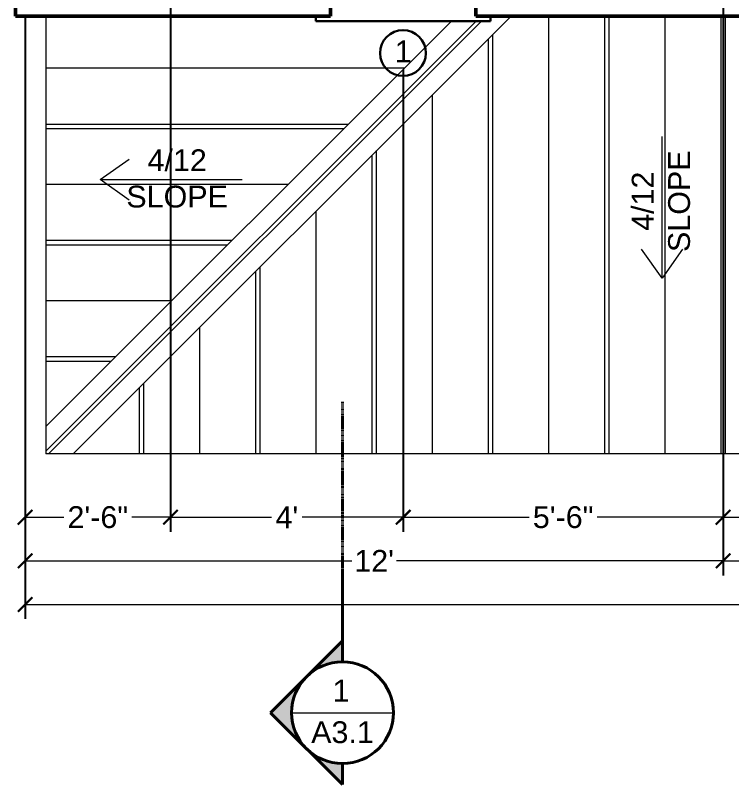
# Model space of a CAD drawing. Header units: inches. Extents: x -54 to 15382, y 469 to 41738.
# Drawn here: x 3466 to 3613.8, y 6416.7 to 6575.4 of the extents above; entities that cross this region are included whole.
import ezdxf

# ---------------------------------------------------------------- set-up
doc = ezdxf.new("R2010")
doc.units = ezdxf.units.IN
doc.header["$MEASUREMENT"] = 0
doc.linetypes.add('CENTER', pattern=[2, 1.25, -0.25, 0.25, -0.25])
doc.layers.get('0').update_dxf_attribs({"lineweight": 9})
for name, color, linetype, lineweight in [('1', 7, 'Continuous', 9), ('2', 7, 'Continuous', 18), ('3', 7, 'Continuous', 30), ('5', 7, 'Continuous', 50), ('A-DIMSx', 7, 'Continuous', 9), ('A-LINK', 7, 'Continuous', 40), ('A-TEXTx', 7, 'Continuous', 18)]:
    doc.layers.add(name, color=color, linetype=linetype, lineweight=lineweight)
doc.styles.get("Standard").update_dxf_attribs({"font": 'arial.ttf'})
doc.dimstyles.get("Standard").update_dxf_attribs({"dimtxt": 3, "dimasz": 2, "dimexe": 0.03125, "dimexo": 0.0625, "dimgap": 0.03125, "dimtad": 0, "dimtoh": 1, "dimdec": 4, "dimlfac": 0.99985, "dimzin": 0, "dimdsep": 46, "dimlunit": 4, "dimtxsty": 'Standard', "dimblk": 'ARCHTICK', "dimblk1": 'ARCHTICK', "dimblk2": 'ARCHTICK', "dimcen": 0.09, "dimclrt": 256, "dimadec": 0, "dimazin": 0, "dimtfac": 1, "dimtdec": 4, "dimtofl": 0, "dimtmove": 0, "dimatfit": 3, "dimfxl": 1, "dimtolj": 1, "dimtzin": 0, "dimarcsym": 0})

# ---------------------------------------------------------------- blocks, each defined once
blk = doc.blocks.new('window plan 30')
at = {"layer": '1'}
for p, q in [((181.94, 1684.26), (181.94, 1680.76)), ((213.44, 1684.26), (213.44, 1680.76))]:
    blk.add_line(p, q, dxfattribs=at)
at = {"layer": '3'}
for p, q in [((181.19, 1685.01), (181.19, 1686.01)), ((181.19, 1686.01), (214.19, 1686.01)), ((214.19, 1686.01), (214.19, 1685.01)), ((212.69, 1683.48), (182.69, 1683.48)), ((212.69, 1682.48), (182.69, 1682.48)), ((179.69, 1677.76), (179.69, 1678.76)), ((215.69, 1678.76), (215.69, 1677.76)), ((215.69, 1677.76), (179.69, 1677.76))]:
    blk.add_line(p, q, dxfattribs=at)
at = {"layer": '5'}
for p, q in [((182.69, 1685.01), (182.69, 1678.76)), ((212.69, 1685.01), (212.69, 1678.76))]:
    blk.add_line(p, q, dxfattribs=at)
blk = doc.blocks.new('_ArchTick')
at = {"color": 0, "linetype": 'ByBlock', "lineweight": 0, "const_width": 0.15}
blk.add_lwpolyline([(-0.5, -0.5), (0.5, 0.5)], dxfattribs=at)
blk = doc.blocks.new('*D97')
at = {"layer": 'A-DIMSx', "color": 0, "lineweight": -2, "ltscale": 0.1}
for p, q in [((3498, 6578.77), (3498, 6468.84)), ((3546, 6564.28), (3546, 6468.84))]:
    blk.add_line(p, q, dxfattribs=at)
at = {"layer": 'A-DIMSx', "color": 0, "lineweight": 5, "ltscale": 0.1}
for p, q in [((3498, 6471.84), (3518.85, 6471.84)), ((3546, 6471.84), (3525.15, 6471.84))]:
    blk.add_line(p, q, dxfattribs=at)
at = {"layer": 'A-DIMSx', "color": 0, "lineweight": 5, "xscale": 3, "yscale": 3, "zscale": 3, "rotation": 180}
blk.add_blockref('_ArchTick', (3498, 6471.84), dxfattribs=at)
at = {"layer": 'A-DIMSx', "color": 0, "lineweight": 5, "xscale": 3, "yscale": 3, "zscale": 3}
blk.add_blockref('_ArchTick', (3546, 6471.84), dxfattribs=at)
at = {"layer": 'A-DIMSx', "ltscale": 0.25, "insert": (3522, 6471.84), "char_height": 4.5, "attachment_point": 5}
blk.add_mtext("\\A1;4'", dxfattribs=at)
blk = doc.blocks.new('*D98')
at = {"layer": 'A-DIMSx', "color": 0, "lineweight": -2, "ltscale": 0.1}
for p, q in [((3612, 6578.77), (3612, 6468.84)), ((3546, 6564.28), (3546, 6468.84))]:
    blk.add_line(p, q, dxfattribs=at)
at = {"layer": 'A-DIMSx', "color": 0, "lineweight": 5, "ltscale": 0.1}
for p, q in [((3546, 6471.84), (3572, 6471.84)), ((3612, 6471.84), (3586, 6471.84))]:
    blk.add_line(p, q, dxfattribs=at)
at = {"layer": 'A-DIMSx', "color": 0, "lineweight": 5, "xscale": 3, "yscale": 3, "zscale": 3, "rotation": 180}
blk.add_blockref('_ArchTick', (3546, 6471.84), dxfattribs=at)
at = {"layer": 'A-DIMSx', "color": 0, "lineweight": 5, "xscale": 3, "yscale": 3, "zscale": 3}
blk.add_blockref('_ArchTick', (3612, 6471.84), dxfattribs=at)
at = {"layer": 'A-DIMSx', "ltscale": 0.25, "insert": (3579, 6471.84), "char_height": 4.5, "attachment_point": 5}
blk.add_mtext('\\A1;5\'-6"', dxfattribs=at)
blk = doc.blocks.new('*D99')
at = {"layer": 'A-DIMSx', "color": 0, "lineweight": -2, "ltscale": 0.1}
for p, q in [((3612, 6578.77), (3612, 6468.84)), ((3660, 6563.28), (3660, 6468.84))]:
    blk.add_line(p, q, dxfattribs=at)
at = {"layer": 'A-DIMSx', "color": 0, "lineweight": 5, "ltscale": 0.1}
for p, q in [((3612, 6471.84), (3632.85, 6471.84)), ((3660, 6471.84), (3639.15, 6471.84))]:
    blk.add_line(p, q, dxfattribs=at)
at = {"layer": 'A-DIMSx', "color": 0, "lineweight": 5, "xscale": 3, "yscale": 3, "zscale": 3, "rotation": 180}
blk.add_blockref('_ArchTick', (3612, 6471.84), dxfattribs=at)
at = {"layer": 'A-DIMSx', "color": 0, "lineweight": 5, "xscale": 3, "yscale": 3, "zscale": 3}
blk.add_blockref('_ArchTick', (3660, 6471.84), dxfattribs=at)
at = {"layer": 'A-DIMSx', "ltscale": 0.25, "insert": (3636, 6471.84), "char_height": 4.5, "attachment_point": 5}
blk.add_mtext("\\A1;4'", dxfattribs=at)
blk = doc.blocks.new('Section Callout')
at = {"layer": 'A-LINK', "ltscale": 0.1}
h = blk.add_hatch(color=256, dxfattribs=at)
h.paths.add_polyline_path([(1891.06, 7392.5), (1883.64, 7385.08), (1891.06, 7377.65, -0.198912), (1887.98, 7385.08, -0.198912)])
h.paths.add_polyline_path([(1898.48, 7399.92), (1891.06, 7392.5, -0.198912), (1898.48, 7395.58)])
h.paths.add_polyline_path([(1891.06, 7377.65), (1898.48, 7370.23), (1898.48, 7374.58, -0.198912)])
for p, q in [((1883.64, 7385.08), (1898.48, 7399.92)), ((1898.48, 7399.92), (1898.48, 7395.58)), ((1883.64, 7385.08), (1898.48, 7370.23)), ((1898.48, 7374.58), (1898.48, 7370.23)), ((1898.48, 7370.23), (1898.48, 7355.49))]:
    blk.add_line(p, q, dxfattribs=at)
blk.add_circle((1898.48, 7385.08), 10.5, dxfattribs=at)
blk = doc.blocks.new('*D155')
at = {"layer": 'A-DIMSx', "color": 0, "lineweight": -2, "ltscale": 0.1}
for p, q in [((3468, 6575.27), (3468, 6450.84)), ((3852, 6575.27), (3852, 6450.84))]:
    blk.add_line(p, q, dxfattribs=at)
at = {"layer": 'A-DIMSx', "color": 0, "lineweight": 5, "ltscale": 0.1}
for p, q in [((3468, 6453.84), (3655.18, 6453.84)), ((3852, 6453.84), (3664.82, 6453.84))]:
    blk.add_line(p, q, dxfattribs=at)
at = {"layer": 'A-DIMSx', "color": 0, "lineweight": 5, "xscale": 3, "yscale": 3, "zscale": 3, "rotation": 180}
blk.add_blockref('_ArchTick', (3468, 6453.84), dxfattribs=at)
at = {"layer": 'A-DIMSx', "color": 0, "lineweight": 5, "xscale": 3, "yscale": 3, "zscale": 3}
blk.add_blockref('_ArchTick', (3852, 6453.84), dxfattribs=at)
at = {"layer": 'A-DIMSx', "ltscale": 0.25, "insert": (3660, 6453.84), "char_height": 4.5, "attachment_point": 5}
blk.add_mtext("\\A1;32'", dxfattribs=at)
blk = doc.blocks.new('*D156')
at = {"layer": 'A-DIMSx', "color": 0, "lineweight": -2, "ltscale": 0.1}
for p, q in [((3612, 6578.77), (3612, 6459.84)), ((3468, 6575.27), (3468, 6459.84))]:
    blk.add_line(p, q, dxfattribs=at)
at = {"layer": 'A-DIMSx', "color": 0, "lineweight": 5, "ltscale": 0.1}
for p, q in [((3468, 6462.84), (3535.39, 6462.84)), ((3612, 6462.84), (3544.61, 6462.84))]:
    blk.add_line(p, q, dxfattribs=at)
at = {"layer": 'A-DIMSx', "color": 0, "lineweight": 5, "xscale": 3, "yscale": 3, "zscale": 3, "rotation": 180}
blk.add_blockref('_ArchTick', (3468, 6462.84), dxfattribs=at)
at = {"layer": 'A-DIMSx', "color": 0, "lineweight": 5, "xscale": 3, "yscale": 3, "zscale": 3}
blk.add_blockref('_ArchTick', (3612, 6462.84), dxfattribs=at)
at = {"layer": 'A-DIMSx', "ltscale": 0.25, "insert": (3540, 6462.84), "char_height": 4.5, "attachment_point": 5}
blk.add_mtext("\\A1;12'", dxfattribs=at)
blk = doc.blocks.new('*D157')
at = {"layer": 'A-DIMSx', "color": 0, "lineweight": -2, "ltscale": 0.1}
for p, q in [((3708, 6578.97), (3708, 6459.84)), ((3612, 6482.95), (3612, 6459.84))]:
    blk.add_line(p, q, dxfattribs=at)
at = {"layer": 'A-DIMSx', "color": 0, "lineweight": 5, "ltscale": 0.1}
for p, q in [((3612, 6462.84), (3656.94, 6462.84)), ((3708, 6462.84), (3663.06, 6462.84))]:
    blk.add_line(p, q, dxfattribs=at)
at = {"layer": 'A-DIMSx', "color": 0, "lineweight": 5, "xscale": 3, "yscale": 3, "zscale": 3, "rotation": 180}
blk.add_blockref('_ArchTick', (3612, 6462.84), dxfattribs=at)
at = {"layer": 'A-DIMSx', "color": 0, "lineweight": 5, "xscale": 3, "yscale": 3, "zscale": 3}
blk.add_blockref('_ArchTick', (3708, 6462.84), dxfattribs=at)
at = {"layer": 'A-DIMSx', "ltscale": 0.25, "insert": (3660, 6462.84), "char_height": 4.5, "attachment_point": 5}
blk.add_mtext("\\A1;8'", dxfattribs=at)
blk = doc.blocks.new('*D525')
at = {"layer": 'A-DIMSx', "color": 0, "lineweight": -2, "ltscale": 0.1}
for p, q in [((3498, 6578.77), (3498, 6468.84)), ((3468, 6575.27), (3468, 6468.84))]:
    blk.add_line(p, q, dxfattribs=at)
at = {"layer": 'A-DIMSx', "color": 0, "lineweight": 5, "ltscale": 0.1}
for p, q in [((3468, 6471.84), (3475.97, 6471.84)), ((3498, 6471.84), (3490.03, 6471.84))]:
    blk.add_line(p, q, dxfattribs=at)
at = {"layer": 'A-DIMSx', "color": 0, "lineweight": 5, "xscale": 3, "yscale": 3, "zscale": 3, "rotation": 180}
blk.add_blockref('_ArchTick', (3468, 6471.84), dxfattribs=at)
at = {"layer": 'A-DIMSx', "color": 0, "lineweight": 5, "xscale": 3, "yscale": 3, "zscale": 3}
blk.add_blockref('_ArchTick', (3498, 6471.84), dxfattribs=at)
at = {"layer": 'A-DIMSx', "ltscale": 0.25, "insert": (3483, 6471.84), "char_height": 4.5, "attachment_point": 5}
blk.add_mtext('\\A1;2\'-6"', dxfattribs=at)

msp = doc.modelspace()

# ---------------------------------------------------------------- linework, layer by layer
at = {"layer": '1'}
for p, q in [((3472.268238, 6485.4765605), (3561.0663926, 6574.2747155)), ((3472.268238, 6490.6030847), (3555.9398691, 6574.2747155)), ((3472.798568, 6484.9462304), (3562.1270527, 6574.2747155)), ((3477.9250922, 6484.9462304), (3568.2535769, 6575.2747155)), ((3576.0001005, 6575.2747155), (3576.0001005, 6484.9462304)), ((3587.5001005, 6575.2747155), (3587.5001005, 6484.9462304)), ((3588.5001005, 6484.9462304), (3588.5001005, 6575.2747155)), ((3600.0001005, 6575.2747155), (3600.0001005, 6484.9462304)), ((3611.5001005, 6575.2747155), (3611.5001005, 6484.9462304)), ((3612.5001005, 6484.9462304), (3612.5001005, 6575.2747155)), ((3564.5001004, 6484.9462304), (3564.5000793, 6571.5212178)), ((3563.5001005, 6570.521239), (3563.5001005, 6484.9462304)), ((3546.1850898, 6564.5199362), (3472.268238, 6564.5199362)), ((3552.0001005, 6559.021239), (3552.0001005, 6484.9462304)), ((3472.268238, 6553.0199362), (3534.6850898, 6553.0199362)), ((3533.6850898, 6552.0199362), (3472.268238, 6552.0199362)), ((3540.5001005, 6484.9462304), (3540.5001005, 6547.5212389)), ((3539.5001005, 6546.5212389), (3539.5001005, 6484.9462304)), ((3522.1850897, 6540.5199362), (3472.268238, 6540.5199362)), ((3528.0001005, 6535.0212389), (3528.0001005, 6484.9462304)), ((3472.268238, 6529.0199362), (3510.6850897, 6529.0199362)), ((3509.6850897, 6528.0199362), (3472.268238, 6528.0199362)), ((3516.5001005, 6484.9462304), (3516.5001005, 6523.5212388)), ((3515.5001005, 6522.5212388), (3515.5001005, 6484.9462304)), ((3498.1850896, 6516.5199362), (3472.268238, 6516.5199362)), ((3504.0001005, 6511.0212388), (3504.0001005, 6484.9462304)), ((3472.268238, 6505.0199362), (3486.6850896, 6505.0199362)), ((3485.6850896, 6504.0199362), (3472.268238, 6504.0199362)), ((3492.5001005, 6484.9462304), (3492.5001005, 6499.5212387)), ((3491.5001005, 6498.5212387), (3491.5001005, 6484.9462304))]:
    msp.add_line(p, q, dxfattribs=at)
at = {"layer": '2'}
for p in [(3472.268238, 6575.2747155), (3847.731919, 6484.9462304)]:
    msp.add_line(p, (3472.268238, 6484.9462304), dxfattribs=at)
at = {"layer": '2', "ltscale": 0.1}
msp.add_line((3522.9849509, 6431.5008975), (3543.9849509, 6431.5008975), dxfattribs=at)
at = {"layer": '3', "ltscale": 0.25}
msp.add_circle((3545.9562142, 6567.6650634), 4.729898, dxfattribs=at)
at = {"layer": '5'}
for p, q in [((3466.0000785, 6575.2747155), (3466.0000785, 6661.2747155)), ((3531.0000785, 6575.2747155), (3466.0000785, 6575.2747155)), ((3645.0000785, 6575.2747155), (3561.0000785, 6575.2747155))]:
    msp.add_line(p, q, dxfattribs=at)
at = {"layer": 'A-LINK', "linetype": 'CENTER', "ltscale": 0.15}
msp.add_line((3533.4849509, 6447.1901109), (3533.4849509, 6495.6391241), dxfattribs=at)

# ---------------------------------------------------------------- block references
msp.add_blockref('window plan 30', (3348.3110265, 4896.5151403))
at = {"ltscale": 0.1, "xscale": -1, "rotation": 180}
msp.add_blockref('Section Callout', (1635, 13816.5764811), dxfattribs=at)

# ---------------------------------------------------------------- texts
at = {"layer": 'A-LINK', "ltscale": 0.1, "attachment_point": 5}
for s, insert, char_height, width in [('{1}', (3533.1748078, 6436.0442485), 4.5, 9.771161836), ('{\\H0.75x;A3.1}', (3533.4806931, 6427.4409333), 6, 9.85131083)]:
    msp.add_mtext(s, dxfattribs=dict(at, insert=insert, char_height=char_height, width=width))
at = {"layer": 'A-TEXTx', "ltscale": 0.5, "char_height": 4.5, "attachment_point": 5}
for s, insert, width in [('{1}', (3546.0062122, 6568.024879), 5.465913137), ('{4/12 SLOPE}', (3499.3680406, 6541.7560372), 1.263313)]:
    msp.add_mtext(s, dxfattribs=dict(at, insert=insert, width=width))
at = {"layer": 'A-TEXTx', "ltscale": 0.5, "insert": (3599.1876455, 6537.081989), "char_height": 4.5, "width": 1.263313, "attachment_point": 5, "rotation": 90}
msp.add_mtext('{4/12 SLOPE}', dxfattribs=at)

# ---------------------------------------------------------------- dimensions: what is measured, and where the dimension line sits
at = {"layer": 'A-DIMSx', "ltscale": 0.1}
for base, p1, p2, picture, middle in [((3612.0000785, 6462.8386593), (3468.0000785, 6577.2747155), (3612.0000785, 6580.7747155), '*D156', (3540.0000785, 6462.8386593)), ((3468.0000785, 6471.8386593), (3498.0000785, 6580.7747155), (3468.0000785, 6577.2747155), '*D525', (3483.0000785, 6471.8386593)), ((3546.0000785, 6471.8386593), (3498.0000785, 6580.7747155), (3546.0000785, 6566.2798691), '*D97', (3522.0000785, 6471.8386593)), ((3612.0000785, 6471.8386593), (3546.0000785, 6566.2798691), (3612.0000785, 6580.7747155), '*D98', (3579.0000785, 6471.8386593)), ((3708.0000785, 6462.8386593), (3612.0000785, 6484.9462304), (3708.0000785, 6580.9744024), '*D157', (3660.0000785, 6462.8386593)), ((3660.0000785, 6471.8386593), (3612.0000785, 6580.7747155), (3660.0000785, 6565.2798691), '*D99', (3636.0000785, 6471.8386593)), ((3852.0000785, 6453.8386593), (3468.0000785, 6577.2747155), (3852.0000785, 6577.2747155), '*D155', (3660.0000785, 6453.8386593))]:
    dim = msp.add_linear_dim(base=base, p1=p1, p2=p2, dimstyle='Standard', override={"dimtxt": 4.5, "dimasz": 3, "dimexe": 3, "dimexo": 2, "dimgap": 1, "dimlfac": -47.9928, "dimlwd": 5}, dxfattribs=at)
    dim.commit()
    dim.dimension.update_dxf_attribs({"geometry": picture, "text_midpoint": middle})

# ---------------------------------------------------------------- leaders
at = {"layer": 'A-TEXTx'}
for points in [[(3599.4046412, 6521.1994112), (3599.4046412, 6543.2396606), (3599.4046412, 6550.4723267)], [(3483.4854627, 6541.5390414), (3505.5257122, 6541.5390414), (3512.7583782, 6541.5390414)]]:
    msp.add_leader(points, dimstyle='Standard', override={"dimasz": 6, "dimgap": 1, "dimldrblk": 'Open90', "dimlwd": -1}, dxfattribs=at)

doc.saveas('drawing.dxf')
